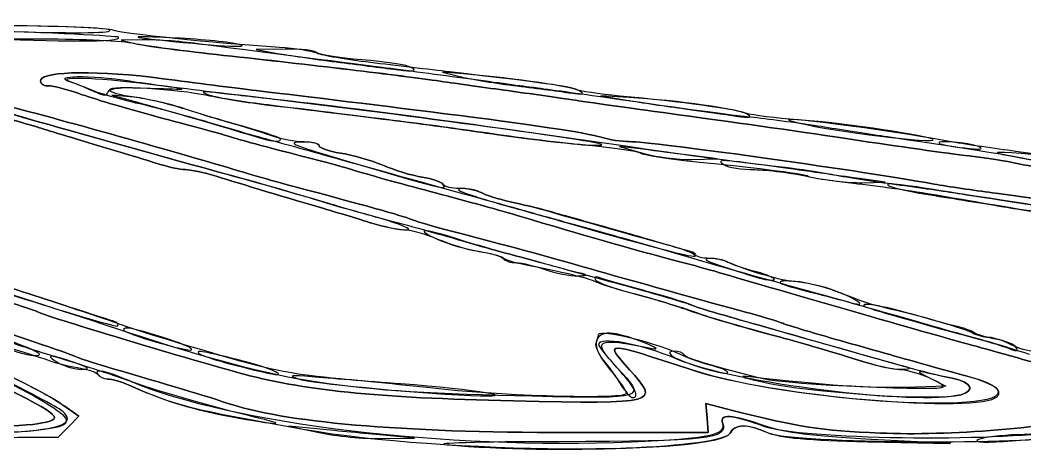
# Model space of a CAD drawing. Extents: x -50 to 355, y 0 to 300.
# Drawn here: x 138.1 to 202.8, y 125.8 to 153.9 of the extents above; entities that cross this region are included whole.
import ezdxf

# ---------------------------------------------------------------- set-up
doc = ezdxf.new("R2010")
doc.units = 0
doc.layers.get('0').update_dxf_attribs({"linetype": 'CONTINUOUS'})

msp = doc.modelspace()

# ---------------------------------------------------------------- linework, layer by layer
at = {"color": 7}
for points in [[(145.968173, 152.614456), (144.618173, 152.581456), (145.668173, 152.335456)], [(155.175172, 152.008456), (153.318173, 151.973206), (154.818173, 151.712956)], [(166.668173, 150.405706), (165.318173, 150.519706), (166.518173, 150.220456)], [(145.430423, 148.899706), (144.018173, 149.040706), (145.668173, 148.589956)], [(177.318173, 148.889956), (175.518173, 148.999456), (177.168173, 148.721956)], [(178.218172, 145.551706), (176.718172, 145.741456), (178.218172, 145.298206)], [(181.368172, 144.893956), (183.018172, 144.932206), (181.368172, 145.146706)], [(192.318173, 143.398456), (193.818173, 143.432206), (192.168173, 143.661706)], [(196.668173, 130.821706), (197.718173, 130.293706), (195.120173, 130.207456)], [(127.284923, 126.914956), (140.552423, 126.993706), (141.226673, 127.668706), (141.901673, 128.343706), (141.160673, 128.868706)], [(141.160673, 128.868706), (141.901673, 128.343706), (141.226673, 127.668706), (140.552423, 126.993706), (127.584923, 126.894706)], [(173.418172, 127.293706), (182.418172, 127.293706), (182.347672, 128.228206), (182.277172, 129.162706), (183.997672, 128.724706)], [(183.997673, 128.724706), (182.277173, 129.162706), (182.347673, 128.228206), (182.418173, 127.293706), (173.418173, 127.293706)], [(157.218173, 127.531456), (155.418173, 127.715956), (157.368173, 127.293706)], [(161.418173, 126.902956), (163.518172, 126.934456), (161.268172, 127.140706)], [(192.702173, 126.705706), (198.018173, 126.583456), (192.918173, 126.852706)]]:
    msp.add_lwpolyline(points, dxfattribs=at)
for points in [[(139.610423, 152.644456), (133.235423, 152.645956), (126.196673, 153.135706), (121.871423, 153.878956)], [(121.871423, 153.878956), (127.129673, 152.975956), (145.116923, 152.095456), (144.437423, 152.774206)], [(143.868172, 153.242206), (143.460922, 153.506956), (130.389922, 153.698206), (130.692922, 153.435706)], [(135.536423, 153.543706), (139.683173, 153.543706), (143.490173, 153.417706), (143.997173, 153.263956)], [(144.437423, 152.774206), (144.365423, 152.846206), (140.124173, 153.052456), (135.012173, 153.233206)], [(137.568172, 153.137956), (141.993172, 153.014206), (144.162922, 153.050206), (143.868172, 153.242206)], [(143.997173, 153.263956), (144.842423, 153.006706), (150.462923, 152.420956), (154.818173, 152.136706)], [(147.768172, 152.736706), (145.464173, 152.838706), (145.141672, 152.816956), (146.568173, 152.654956)], [(152.118173, 152.330206), (151.458172, 152.477206), (149.500673, 152.660206), (147.768172, 152.736706)], [(145.460423, 152.364706), (144.768173, 152.517706), (142.135673, 152.644456), (139.610423, 152.644456)], [(151.218173, 151.602706), (148.743173, 151.868206), (146.151923, 152.210956), (145.460423, 152.364706)], [(145.668173, 152.335456), (146.245673, 152.200456), (148.743173, 151.871206), (151.218173, 151.604956)], [(149.568173, 152.350456), (148.330673, 152.513956), (146.710673, 152.632456), (145.968173, 152.614456)], [(146.568173, 152.654956), (150.390922, 152.220706), (153.396923, 152.044456), (152.118173, 152.330206)], [(161.418173, 150.822706), (158.667923, 151.166956), (152.867423, 151.915456), (149.568173, 152.350456)], [(154.818173, 152.136706), (155.808173, 152.071456), (156.888172, 151.902706), (157.218173, 151.760206)], [(151.218173, 151.604956), (156.744923, 151.009456), (162.570923, 150.314206), (165.168173, 149.939206)], [(165.168173, 149.939206), (162.540923, 150.317956), (156.691673, 151.015456), (151.218173, 151.602706)], [(154.818173, 151.712956), (155.643172, 151.569706), (157.398172, 151.316206), (158.718172, 151.149706)], [(157.191172, 151.787206), (157.104173, 151.928206), (156.196672, 152.027956), (155.175172, 152.008456)], [(160.111672, 151.322956), (158.592922, 151.437706), (157.278172, 151.646206), (157.191172, 151.787206)], [(157.218173, 151.760206), (157.548173, 151.618456), (159.100673, 151.349956), (160.668173, 151.163956)], [(158.718172, 151.149706), (160.038172, 150.983206), (161.725672, 150.770956), (162.468172, 150.676456)], [(163.346422, 150.809956), (163.086922, 150.977206), (161.631172, 151.208206), (160.111672, 151.322956)], [(160.668173, 151.163956), (162.235673, 150.977956), (164.530673, 150.707206), (165.768172, 150.561706)], [(166.968173, 150.088456), (165.235673, 150.326956), (162.738173, 150.656956), (161.418173, 150.822706)], [(162.468172, 150.676456), (163.440172, 150.554206), (163.686172, 150.591706), (163.346422, 150.809956)], [(128.568173, 150.137956), (130.560173, 149.737456), (134.701672, 148.654456), (139.068173, 147.393706)], [(139.068173, 147.393706), (134.478923, 148.718956), (130.226423, 149.823706), (128.568173, 150.121456)], [(139.442422, 150.018706), (139.635172, 150.603706), (143.272672, 150.642706), (147.318172, 150.102706)], [(147.318173, 150.102706), (143.272673, 150.642706), (139.635173, 150.603706), (139.442423, 150.018706)], [(141.318173, 149.897956), (140.042423, 150.320956), (142.623923, 150.358456), (145.183673, 149.954206)], [(147.168173, 149.645956), (143.520922, 150.133456), (140.308673, 150.285706), (141.318173, 149.923456)], [(165.768172, 150.561706), (171.929423, 149.837956), (173.454173, 149.626456), (173.868173, 149.438956)], [(166.518173, 150.220456), (167.178173, 150.055456), (168.798173, 149.792206), (170.118173, 149.634706)], [(174.144923, 149.313706), (173.715173, 149.587456), (170.096423, 150.116206), (166.668173, 150.405706)], [(139.916422, 149.643706), (139.571422, 149.643706), (139.370422, 149.802706), (139.442422, 150.018706)], [(139.442423, 150.018706), (139.370423, 149.802706), (139.571423, 149.643706), (139.916423, 149.643706)], [(142.116172, 149.071456), (141.235672, 149.386456), (140.245672, 149.643706), (139.916422, 149.643706)], [(139.916423, 149.643706), (140.245673, 149.643706), (141.235673, 149.386456), (142.116173, 149.071456)], [(141.318173, 149.923456), (141.813173, 149.745706), (142.543673, 149.441206), (142.941923, 149.246956)], [(142.818173, 149.324206), (142.488173, 149.475706), (141.813173, 149.733706), (141.318173, 149.897956)], [(143.787172, 149.252956), (143.871923, 149.506456), (144.670673, 149.578456), (146.512673, 149.498956)], [(150.174173, 149.010706), (148.278173, 149.420956), (143.868173, 149.676706), (143.868173, 149.375956)], [(145.183673, 149.954206), (146.192423, 149.794456), (148.773173, 149.459956), (150.918173, 149.210206)], [(146.512673, 149.498956), (149.074673, 149.387206), (149.085172, 149.390206), (147.168173, 149.645956)], [(147.318172, 150.102706), (149.298172, 149.837956), (151.998172, 149.493706), (153.318172, 149.337706)], [(153.318173, 149.337706), (151.998173, 149.493706), (149.298173, 149.837956), (147.318173, 150.102706)], [(169.518173, 149.329456), (168.198173, 149.510206), (166.240673, 149.784706), (165.168173, 149.939206)], [(165.168173, 149.939206), (166.240673, 149.784706), (168.198173, 149.510206), (169.518173, 149.329456)], [(171.168173, 149.524456), (170.590673, 149.596456), (168.700673, 149.849956), (166.968173, 150.088456)], [(170.118173, 149.634706), (171.438173, 149.477206), (172.990673, 149.272456), (173.568173, 149.179456)], [(175.668173, 148.900456), (173.770673, 149.171956), (171.745673, 149.453206), (171.168173, 149.524456)], [(147.318172, 147.545956), (145.338172, 148.070956), (142.997422, 148.757206), (142.116172, 149.071456)], [(142.116173, 149.071456), (142.997423, 148.757206), (145.338173, 148.070956), (147.318173, 147.545956)], [(145.818173, 148.472956), (144.498173, 148.790206), (143.148173, 149.172706), (142.818173, 149.324206)], [(142.941923, 149.246956), (143.500673, 148.974706), (143.694172, 148.976206), (143.787172, 149.252956)], [(143.868173, 149.375956), (143.868173, 149.239456), (144.520673, 149.049706), (145.317923, 148.955206)], [(145.317923, 148.955206), (146.115173, 148.861456), (147.566423, 148.526206), (148.542923, 148.211206)], [(148.580423, 148.198456), (147.624923, 148.506706), (146.207423, 148.822456), (145.430423, 148.899706)], [(151.068173, 149.153206), (149.758673, 149.302456), (149.604173, 149.280706), (150.318173, 149.045956)], [(154.074173, 148.408456), (152.675423, 148.577956), (150.920423, 148.848706), (150.174173, 149.010706)], [(150.318173, 149.045956), (150.813173, 148.883956), (152.433173, 148.604956), (153.918173, 148.425706)], [(150.918173, 149.210206), (160.038173, 148.148956), (169.346423, 146.914456), (179.268173, 145.451206)], [(154.968173, 148.715206), (153.730673, 148.852456), (151.975673, 149.048956), (151.068173, 149.153206)], [(153.318172, 149.337706), (155.602672, 149.066956), (160.580422, 148.455706), (165.468172, 147.845956)], [(165.468173, 147.845956), (160.580423, 148.455706), (155.602673, 149.066956), (153.318173, 149.337706)], [(173.868173, 148.709956), (172.795673, 148.869706), (170.838173, 149.148706), (169.518173, 149.329456)], [(169.518173, 149.329456), (170.838173, 149.148706), (172.795673, 148.869706), (173.868173, 148.709956)], [(173.568173, 149.179456), (174.339923, 149.056456), (174.492923, 149.091706), (174.144923, 149.313706)], [(173.868173, 149.438956), (174.115673, 149.326456), (175.398173, 149.131456), (176.718173, 149.005456)], [(185.568173, 147.567706), (183.274673, 147.823456), (181.773173, 148.025956), (175.668173, 148.900456)], [(176.718173, 149.005456), (180.734423, 148.622956), (184.193423, 148.158706), (184.668173, 147.939706)], [(184.936673, 147.814456), (184.437173, 148.136956), (180.446423, 148.700206), (177.318173, 148.889956)], [(136.668173, 148.499956), (139.218923, 147.878206), (148.426673, 145.304956), (151.818173, 144.265456)], [(151.818173, 144.265456), (148.426673, 145.304956), (139.218923, 147.878206), (136.668173, 148.499956)], [(145.668173, 148.589956), (147.131423, 148.190206), (150.189923, 147.295456), (153.544673, 146.285956)], [(150.318173, 147.264706), (149.163173, 147.612706), (147.138173, 148.156456), (145.818173, 148.472956)], [(148.542923, 148.211206), (149.519423, 147.896206), (150.925673, 147.468706), (151.668173, 147.260206)], [(151.668173, 147.254206), (150.925673, 147.465706), (149.535923, 147.890956), (148.580423, 148.198456)], [(153.918173, 148.425706), (161.722673, 147.486706), (164.756423, 147.095206), (168.918173, 146.489206)], [(168.918173, 146.492206), (164.754173, 147.094456), (162.195923, 147.424456), (154.074173, 148.408456)], [(175.518173, 145.880206), (174.980423, 146.117956), (160.950173, 148.052956), (154.968173, 148.715206)], [(181.218173, 147.684706), (178.248173, 148.088206), (174.940673, 148.549456), (173.868173, 148.709956)], [(173.868173, 148.709956), (174.940673, 148.549456), (178.248173, 148.088206), (181.218173, 147.684706)], [(177.168173, 148.721956), (178.075673, 148.568956), (179.763173, 148.316956), (180.918173, 148.161706)], [(151.668172, 146.351956), (151.255672, 146.484706), (149.298172, 147.021706), (147.318172, 147.545956)], [(147.318173, 147.545956), (149.298173, 147.021706), (151.255673, 146.484706), (151.668173, 146.351956)], [(165.468172, 147.845956), (170.756422, 147.185956), (174.680422, 146.594956), (175.539172, 146.328706)], [(175.539173, 146.328706), (174.680423, 146.594956), (170.756423, 147.185956), (165.468173, 147.845956)], [(180.918173, 148.161706), (182.073173, 148.006456), (183.558173, 147.794956), (184.218173, 147.691456)], [(191.718173, 146.180206), (188.913173, 146.604706), (184.188173, 147.281206), (181.218173, 147.684706)], [(181.218173, 147.684706), (184.188173, 147.281206), (188.913173, 146.604706), (191.718173, 146.180206)], [(184.218173, 147.691456), (185.102423, 147.553456), (185.291423, 147.586456), (184.936673, 147.814456)], [(184.668173, 147.939706), (184.915673, 147.825706), (186.265673, 147.635956), (187.668173, 147.518956)], [(189.918173, 146.975206), (188.763173, 147.163456), (186.805673, 147.429706), (185.568173, 147.567706)], [(139.368173, 146.936956), (138.955672, 147.067456), (138.078173, 147.320956), (137.418173, 147.500956)], [(137.418173, 147.500956), (138.078173, 147.320956), (138.955673, 147.067456), (139.368173, 146.936956)], [(139.068173, 147.393706), (140.708422, 146.919706), (148.839173, 144.647956), (150.918173, 144.082456)], [(150.918173, 144.082456), (148.839173, 144.647956), (140.708423, 146.919706), (139.068173, 147.393706)], [(142.818173, 145.888456), (141.333173, 146.334706), (139.780673, 146.806456), (139.368173, 146.936956)], [(139.368173, 146.936956), (139.780673, 146.806456), (141.333173, 146.334706), (142.818173, 145.888456)], [(153.468173, 146.344456), (152.890673, 146.501956), (151.473173, 146.915956), (150.318173, 147.264706)], [(151.668173, 147.260206), (152.410673, 147.051706), (153.562673, 146.693206), (154.227923, 146.462956)], [(154.839923, 146.114956), (155.001923, 146.277706), (154.638923, 146.407456), (151.668173, 147.254206)], [(188.718173, 147.409456), (187.317173, 147.510706), (187.289423, 147.500206), (188.298923, 147.244456)], [(187.668173, 147.518956), (190.093673, 147.316456), (194.582423, 146.684956), (198.168173, 146.041456)], [(188.298923, 147.244456), (190.445423, 146.702206), (197.211923, 145.866706), (196.917173, 146.180956)], [(196.917173, 146.180956), (196.704173, 146.408206), (191.242673, 147.226456), (188.718173, 147.409456)], [(193.968173, 146.343706), (192.895673, 146.503456), (191.073173, 146.787706), (189.918173, 146.975206)], [(157.518172, 144.784456), (153.321172, 145.873456), (152.338672, 146.136706), (151.668172, 146.351956)], [(151.668173, 146.351956), (152.338673, 146.136706), (153.321173, 145.873456), (157.518173, 144.784456)], [(157.818173, 145.134706), (156.003173, 145.641706), (154.045673, 146.186206), (153.468173, 146.344456)], [(153.544673, 146.285956), (154.164173, 146.099206), (154.746923, 146.022706), (154.839923, 146.114956)], [(154.227923, 146.462956), (154.893923, 146.231956), (155.872673, 146.043706), (156.402923, 146.043706)], [(174.961673, 145.766206), (173.452673, 145.902706), (170.733173, 146.229706), (168.918173, 146.492206)], [(168.918173, 146.489206), (172.341173, 145.990456), (176.040923, 145.649206), (175.518173, 145.880206)], [(175.539172, 146.328706), (176.046172, 146.171956), (176.850172, 146.043706), (177.325672, 146.043706)], [(177.325673, 146.043706), (176.850173, 146.043706), (176.046173, 146.171956), (175.539173, 146.328706)], [(203.302673, 144.825706), (202.332923, 145.077706), (200.654423, 145.350706), (193.968173, 146.343706)], [(146.846423, 144.660706), (146.115923, 144.890206), (144.303173, 145.442956), (142.818173, 145.888456)], [(142.818173, 145.888456), (144.303173, 145.442956), (146.115923, 144.890206), (146.846423, 144.660706)], [(156.243173, 146.019706), (155.316172, 146.000206), (155.619923, 145.847206), (157.968173, 145.151206)], [(157.368173, 145.777456), (157.368173, 145.923706), (156.861922, 146.033206), (156.243173, 146.019706)], [(156.402923, 146.043706), (156.933923, 146.043706), (157.368173, 145.923706), (157.368173, 145.777456)], [(157.368173, 145.777456), (157.368173, 145.631206), (157.988423, 145.418956), (158.745923, 145.304956)], [(158.745923, 145.304956), (157.988423, 145.418956), (157.368173, 145.631206), (157.368173, 145.777456)], [(178.068173, 145.293706), (177.867923, 145.417456), (176.470673, 145.629706), (174.961673, 145.766206)], [(177.325672, 146.043706), (178.841422, 146.043706), (191.412922, 144.295456), (196.968172, 143.312206)], [(196.968173, 143.312206), (191.412923, 144.295456), (178.841423, 146.043706), (177.325673, 146.043706)], [(199.218173, 145.119706), (197.898173, 145.278706), (194.523173, 145.756456), (191.718173, 146.180206)], [(191.718173, 146.180206), (194.523173, 145.756456), (197.898173, 145.278706), (199.218173, 145.119706)], [(199.818173, 145.728706), (199.247422, 145.988206), (197.030422, 146.166706), (197.292922, 145.931956)], [(197.292923, 145.931956), (197.361922, 145.870456), (198.093173, 145.738456), (198.918172, 145.637956)], [(198.168173, 146.041456), (199.075672, 145.879456), (200.898173, 145.608706), (202.218173, 145.440706)], [(198.918172, 145.637956), (199.927672, 145.514956), (200.222422, 145.544956), (199.818173, 145.728706)], [(168.168173, 142.260706), (164.206673, 143.354956), (160.892423, 144.275206), (157.818173, 145.134706)], [(157.968172, 145.151206), (165.661673, 142.871956), (165.600172, 142.886956), (165.342173, 143.303956)], [(158.745923, 145.304956), (159.503423, 145.191706), (160.730423, 144.838456), (161.472173, 144.520456)], [(161.472172, 144.520456), (160.730422, 144.838456), (159.503422, 145.191706), (158.745923, 145.304956)], [(180.874673, 144.815206), (179.530673, 144.954706), (178.267673, 145.170706), (178.068173, 145.293706)], [(181.368172, 145.146706), (180.460672, 145.264456), (179.043172, 145.446706), (178.218172, 145.551706)], [(178.218172, 145.298206), (179.043172, 145.054456), (180.460672, 144.872206), (181.368172, 144.893956)], [(179.268173, 145.451206), (181.867673, 145.067956), (185.340173, 144.613456), (187.368173, 144.392956)], [(187.218173, 144.358456), (183.179423, 144.928456), (182.847173, 144.944956), (183.468173, 144.543706)], [(202.080923, 144.686206), (201.825923, 144.764956), (200.538173, 144.959956), (199.218173, 145.119706)], [(199.218173, 145.119706), (200.538173, 144.959956), (201.825923, 144.764956), (202.080923, 144.686206)], [(202.566172, 145.278706), (200.733922, 145.393456), (200.616922, 145.374706), (201.768172, 145.148956)], [(201.768172, 145.148956), (204.261172, 144.661456), (206.200672, 144.495706), (205.416172, 144.838456)], [(202.218173, 145.440706), (203.538173, 145.273456), (204.820673, 145.055206), (205.068173, 144.956206)], [(205.416172, 144.838456), (205.029172, 145.006456), (203.746672, 145.205206), (202.566172, 145.278706)], [(148.756673, 144.243706), (148.436423, 144.243706), (147.576923, 144.431206), (146.846423, 144.660706)], [(146.846423, 144.660706), (147.576923, 144.431206), (148.436423, 144.243706), (148.756673, 144.243706)], [(160.068173, 144.062206), (159.325672, 144.288706), (158.178172, 144.613456), (157.518172, 144.784456)], [(157.518173, 144.784456), (158.178173, 144.613456), (159.325673, 144.288706), (160.068173, 144.062206)], [(164.001172, 143.753956), (163.352422, 143.857456), (162.213922, 144.202456), (161.472172, 144.520456)], [(161.472173, 144.520456), (162.213923, 144.202456), (163.352423, 143.857456), (164.001173, 143.753956)], [(188.860673, 143.798206), (188.598173, 143.960956), (186.434423, 144.236206), (180.874673, 144.815206)], [(183.468173, 144.543706), (183.715673, 144.383956), (184.593173, 144.245956), (185.418173, 144.237706)], [(192.168173, 143.661706), (191.260673, 143.788456), (189.033173, 144.101956), (187.218173, 144.358456)], [(187.368173, 144.392956), (188.275673, 144.293956), (189.625673, 144.089956), (190.368173, 143.939206)], [(204.630923, 144.259456), (203.482673, 144.415456), (202.335173, 144.607456), (202.080923, 144.686206)], [(202.080923, 144.686206), (202.335173, 144.607456), (203.482673, 144.415456), (204.630923, 144.259456)], [(150.727673, 143.813206), (149.963423, 144.049456), (149.076173, 144.243706), (148.756673, 144.243706)], [(148.756673, 144.243706), (149.076173, 144.243706), (149.963423, 144.049456), (150.727673, 143.813206)], [(157.668173, 141.728206), (155.440673, 142.380706), (152.418923, 143.288956), (150.727673, 143.813206)], [(150.727673, 143.813206), (152.418923, 143.288956), (155.440673, 142.380706), (157.668173, 141.728206)], [(150.918173, 144.082456), (153.521423, 143.374456), (156.889673, 142.408456), (157.668173, 142.147456)], [(157.818173, 142.109206), (156.650423, 142.469956), (152.832923, 143.561956), (150.918173, 144.082456)], [(151.818173, 144.265456), (152.808173, 143.962456), (154.968173, 143.355706), (156.618173, 142.917706)], [(156.618173, 142.917706), (154.968173, 143.355706), (152.808173, 143.962456), (151.818173, 144.265456)], [(164.868172, 142.740706), (162.970672, 143.241706), (160.810673, 143.836456), (160.068173, 144.062206)], [(160.068173, 144.062206), (160.810673, 143.836456), (162.970673, 143.241706), (164.868173, 142.740706)], [(165.342173, 143.303956), (165.253672, 143.447956), (164.650672, 143.649706), (164.001172, 143.753956)], [(164.001173, 143.753956), (164.650673, 143.649706), (165.253673, 143.447956), (165.342173, 143.303956)], [(185.418173, 144.237706), (186.243173, 144.229456), (187.795673, 144.029956), (188.868173, 143.793706)], [(191.778173, 143.340706), (190.326173, 143.498206), (189.013673, 143.703706), (188.860673, 143.798206)], [(188.868173, 143.793706), (189.940673, 143.557456), (191.493173, 143.379706), (192.318173, 143.398456)], [(190.368173, 143.939206), (191.110673, 143.788456), (192.865673, 143.511706), (194.268173, 143.322706)], [(165.342173, 143.303956), (165.431423, 143.160706), (165.902423, 143.043706), (166.389923, 143.043706)], [(166.596923, 143.019706), (166.124423, 143.003206), (166.283423, 142.877956), (167.118173, 142.606456)], [(166.389923, 143.043706), (166.877423, 143.043706), (167.510423, 142.913956), (167.796923, 142.755706)], [(167.796923, 142.755706), (167.510423, 142.913956), (166.970423, 143.033206), (166.596923, 143.019706)], [(197.118173, 142.587706), (195.633173, 142.844206), (193.230173, 143.183206), (191.778173, 143.340706)], [(198.018173, 142.781956), (194.429423, 143.356456), (193.821173, 143.422456), (194.010173, 143.217706)], [(194.010173, 143.217706), (194.115923, 143.102956), (195.465923, 142.808956), (197.010173, 142.563706)], [(194.268173, 143.322706), (195.670673, 143.134456), (197.493173, 142.871206), (198.318173, 142.738456)], [(196.968172, 143.312206), (197.875672, 143.151706), (199.563172, 142.898956), (200.718172, 142.749706)], [(200.718173, 142.749706), (199.563173, 142.898956), (197.875673, 143.151706), (196.968173, 143.312206)], [(156.618173, 142.917706), (160.864673, 141.790456), (162.826673, 141.233956), (163.518173, 140.960206)], [(163.518172, 140.960206), (162.826673, 141.233956), (160.864672, 141.790456), (156.618173, 142.917706)], [(170.268172, 141.244456), (169.195672, 141.566206), (166.765672, 142.239706), (164.868172, 142.740706)], [(164.868173, 142.740706), (166.765673, 142.239706), (169.195673, 141.566206), (170.268173, 141.244456)], [(167.118173, 142.606456), (167.778173, 142.391956), (168.858173, 142.067206), (169.518173, 141.884956)], [(167.796923, 142.755706), (168.083423, 142.597456), (168.925673, 142.335706), (169.668173, 142.174456)], [(169.668173, 142.174456), (168.925673, 142.335706), (168.083423, 142.597456), (167.796923, 142.755706)], [(197.010173, 142.563706), (198.554423, 142.319206), (200.560673, 141.992956), (201.468173, 141.839956)], [(205.518173, 141.255706), (203.131673, 141.559456), (202.281173, 141.694456), (197.118173, 142.587706)], [(205.818173, 141.583456), (202.518173, 142.084456), (199.008173, 142.623706), (198.018173, 142.781956)], [(198.318173, 142.738456), (199.143173, 142.604956), (202.585673, 142.077706), (205.968173, 141.565456)], [(200.718172, 142.749706), (202.615672, 142.505956), (207.332423, 141.794956), (212.568173, 140.963956)], [(212.568173, 140.963956), (207.332423, 141.794956), (202.615673, 142.505956), (200.718173, 142.749706)], [(157.668173, 142.147456), (158.080672, 142.008706), (159.768172, 141.535456), (161.418173, 141.095206)], [(160.753672, 140.793706), (159.963923, 141.041956), (158.575672, 141.461956), (157.668173, 141.728206)], [(157.668173, 141.728206), (158.575672, 141.461956), (159.963923, 141.041956), (160.753672, 140.793706)], [(161.268172, 141.103456), (159.865673, 141.503956), (158.313173, 141.956206), (157.818173, 142.109206)], [(171.318173, 141.378706), (170.493173, 141.612706), (169.075673, 142.009456), (168.168173, 142.260706)], [(169.518173, 141.884956), (170.178173, 141.702706), (171.865673, 141.227956), (173.268173, 140.829706)], [(169.668173, 142.174456), (170.410673, 142.013206), (171.490673, 141.744706), (172.068173, 141.576706)], [(172.068173, 141.586456), (171.490673, 141.748456), (170.410673, 142.013206), (169.668173, 142.174456)], [(201.468173, 141.839956), (202.375673, 141.686956), (204.198173, 141.423706), (205.518173, 141.255706)], [(163.003672, 140.359456), (163.452173, 140.368456), (162.672172, 140.702956), (161.268172, 141.103456)], [(161.418173, 141.095206), (163.068173, 140.655706), (165.228173, 140.053456), (166.218173, 139.756456)], [(179.640173, 138.559456), (177.540922, 139.105456), (174.362422, 140.016706), (170.268172, 141.244456)], [(170.268173, 141.244456), (174.362423, 140.016706), (177.540923, 139.105456), (179.640173, 138.559456)], [(174.918173, 140.381956), (173.763173, 140.695456), (172.143173, 141.143956), (171.318173, 141.378706)], [(175.368173, 140.659456), (174.130673, 141.006706), (172.645673, 141.423706), (172.068173, 141.586456)], [(172.068173, 141.576706), (173.342423, 141.206956), (178.338923, 139.799206), (180.078923, 139.319956)], [(162.903923, 140.343706), (162.510922, 140.343706), (161.543423, 140.546206), (160.753672, 140.793706)], [(160.753672, 140.793706), (161.543423, 140.546206), (162.555923, 140.351206), (163.003672, 140.359456)], [(166.234672, 139.778956), (164.000422, 140.486206), (163.447672, 140.470456), (165.018172, 139.744456)], [(166.668173, 140.072206), (165.265672, 140.429956), (163.848173, 140.829706), (163.518172, 140.960206)], [(163.518173, 140.960206), (163.848173, 140.829706), (165.265673, 140.429956), (166.668173, 140.072206)], [(173.268173, 140.829706), (179.549423, 139.046206), (181.475423, 138.551206), (181.609673, 138.685456)], [(179.268173, 139.542706), (178.360673, 139.808956), (176.605673, 140.311456), (175.368173, 140.659456)], [(165.019673, 139.742956), (164.248672, 140.073706), (163.296922, 140.343706), (162.903923, 140.343706)], [(169.368172, 138.860956), (168.625672, 139.055206), (167.215672, 139.468456), (166.234672, 139.778956)], [(166.668173, 140.072206), (169.158173, 139.436956), (171.895673, 138.689206), (174.918173, 137.818456)], [(174.918173, 137.818456), (171.895672, 138.689206), (169.158172, 139.436956), (166.668173, 140.072206)], [(180.318173, 138.842956), (178.503173, 139.375456), (176.073173, 140.068456), (174.918173, 140.381956)], [(165.018172, 139.744456), (165.678173, 139.438456), (166.862422, 139.093456), (167.649923, 138.976456)], [(167.669422, 138.951706), (166.983173, 139.056706), (165.790672, 139.412956), (165.019673, 139.742956)], [(166.218173, 139.756456), (167.208172, 139.459456), (168.625673, 139.057456), (169.368173, 138.862456)], [(181.335923, 138.944206), (181.106423, 139.006456), (180.175673, 139.276456), (179.268173, 139.542706)], [(180.078923, 139.319956), (180.771923, 139.128706), (181.435673, 138.875956), (181.553423, 138.758206)], [(167.649923, 138.976456), (168.437422, 138.860206), (169.154423, 138.647206), (169.242922, 138.503956)], [(169.218172, 138.540706), (169.053173, 138.662206), (168.356423, 138.847456), (167.669422, 138.951706)], [(170.418172, 138.144706), (169.923172, 138.240706), (169.383173, 138.418456), (169.218172, 138.540706)], [(169.242922, 138.503956), (169.331422, 138.360706), (169.699672, 138.241456), (170.061172, 138.239206)], [(172.218172, 138.083206), (171.393172, 138.316456), (170.110672, 138.666706), (169.368172, 138.860956)], [(169.368173, 138.862456), (170.110673, 138.666706), (171.393172, 138.321706), (172.218173, 138.094456)], [(183.318173, 137.550706), (182.493172, 137.794456), (180.837922, 138.248206), (179.640173, 138.559456)], [(179.640173, 138.559456), (180.837923, 138.248206), (182.493173, 137.794456), (183.318173, 137.550706)], [(188.118173, 136.624456), (184.077923, 137.741956), (183.881423, 137.797456), (180.318173, 138.842956)], [(181.609673, 138.685456), (181.689173, 138.764956), (181.566173, 138.881206), (181.335923, 138.944206)], [(181.553423, 138.758206), (181.671923, 138.640456), (182.085173, 138.543706), (182.472173, 138.543706)], [(182.496922, 138.519706), (182.060423, 138.504706), (182.299672, 138.341206), (183.168173, 138.061456)], [(182.472173, 138.543706), (182.859173, 138.543706), (183.410423, 138.427456), (183.696923, 138.285706)], [(183.696922, 138.271456), (183.410422, 138.421456), (182.870423, 138.533206), (182.496922, 138.519706)], [(131.868173, 138.100456), (134.364923, 137.118706), (144.240173, 134.015206), (144.389423, 134.165206)], [(170.061172, 138.239206), (170.422672, 138.236956), (171.258173, 138.040456), (171.918172, 137.802706)], [(175.124422, 137.021206), (174.672922, 137.252206), (173.126422, 137.621206), (170.418172, 138.144706)], [(174.318173, 137.536456), (173.988173, 137.603956), (173.043173, 137.849956), (172.218172, 138.083206)], [(172.218173, 138.094456), (173.043173, 137.867956), (175.270672, 137.258956), (177.168173, 136.742206)], [(183.168173, 138.061456), (183.910673, 137.822206), (184.966673, 137.482456), (185.515672, 137.307706)], [(185.522423, 137.651206), (184.805423, 137.843206), (183.983423, 138.122206), (183.696922, 138.271456)], [(183.696923, 138.285706), (184.706423, 137.786956), (187.307423, 137.043706), (188.045423, 137.043706)], [(135.456923, 137.346706), (135.710423, 137.223706), (137.673173, 136.556956), (139.818173, 135.864706)], [(139.818173, 135.862456), (137.673172, 136.556206), (135.710422, 137.223706), (135.456923, 137.346706)], [(171.918172, 137.802706), (172.578172, 137.564956), (173.523172, 137.379706), (174.018172, 137.391706)], [(174.018172, 137.391706), (174.570922, 137.405206), (174.686422, 137.460706), (174.318173, 137.536456)], [(174.918173, 137.818456), (176.941673, 137.235706), (182.598923, 135.660706), (184.818173, 135.062956)], [(184.818173, 135.062956), (182.598923, 135.660706), (176.941672, 137.235706), (174.918173, 137.818456)], [(175.407922, 137.277706), (175.157422, 137.373706), (175.050172, 137.315956), (175.157422, 137.142706)], [(178.232422, 136.460956), (176.920673, 136.817206), (175.649423, 137.184706), (175.407922, 137.277706)], [(199.668172, 132.854956), (196.962922, 133.594456), (188.172922, 136.118956), (183.318173, 137.550706)], [(183.318173, 137.550706), (188.172923, 136.118956), (196.962923, 133.594456), (199.668173, 132.854956)], [(185.515672, 137.307706), (186.063922, 137.132206), (186.583673, 137.059456), (186.669922, 137.145706)], [(186.669922, 137.145706), (186.756172, 137.231956), (186.239422, 137.459206), (185.522423, 137.651206)], [(190.239922, 136.553956), (188.914672, 136.992706), (186.771922, 137.240206), (187.095172, 136.916206)], [(145.518172, 133.599706), (143.868173, 134.138956), (139.750673, 135.477706), (136.368173, 136.572706)], [(177.824422, 136.183456), (176.618423, 136.501456), (175.403422, 136.877956), (175.124422, 137.021206)], [(175.157422, 137.142706), (175.260173, 136.975456), (176.261422, 136.603456), (177.381172, 136.315456)], [(177.168173, 136.742206), (179.065673, 136.224706), (180.888172, 135.691456), (181.218173, 135.557206)], [(187.095172, 136.916206), (187.164922, 136.846456), (188.031172, 136.587706), (189.020422, 136.340956)], [(188.045423, 137.043706), (188.732423, 137.043706), (190.553423, 136.511206), (192.018173, 135.881956)], [(195.168173, 134.636206), (192.775673, 135.319456), (189.603173, 136.214206), (188.118173, 136.624456)], [(191.568172, 135.677956), (192.938422, 135.283456), (191.793172, 136.038706), (190.239922, 136.553956)], [(139.518172, 134.967706), (139.188173, 135.110956), (137.838172, 135.575206), (136.518172, 135.998956)], [(136.518172, 135.998956), (137.838172, 135.575206), (139.188172, 135.110956), (139.518172, 134.967706)], [(177.381172, 136.315456), (178.501672, 136.027456), (180.093173, 135.552706), (180.918173, 135.260206)], [(181.218172, 135.167956), (180.558173, 135.408706), (179.031172, 135.866206), (177.824422, 136.183456)], [(181.218172, 135.562456), (180.888172, 135.700456), (179.544922, 136.104706), (178.232422, 136.460956)], [(189.020422, 136.340956), (190.008922, 136.094956), (191.155672, 135.796456), (191.568172, 135.677956)], [(139.818173, 135.864706), (141.963173, 135.171706), (143.988173, 134.493706), (144.318173, 134.356456)], [(144.135922, 134.465206), (143.906423, 134.540206), (141.963172, 135.168706), (139.818173, 135.862456)], [(180.918173, 135.260206), (182.377673, 134.743456), (184.313423, 134.168206), (187.068173, 133.433206)], [(183.018172, 134.971456), (182.358173, 135.158956), (181.548172, 135.425206), (181.218172, 135.562456)], [(181.218173, 135.557206), (181.548173, 135.422206), (182.358173, 135.158956), (183.018172, 134.971456)], [(192.018173, 135.881956), (192.348173, 135.740206), (193.293173, 135.467206), (194.118173, 135.276706)], [(195.546923, 134.914456), (193.560173, 135.490456), (192.181672, 135.720706), (192.492923, 135.425206)], [(192.492923, 135.425206), (192.596423, 135.326956), (196.128173, 134.315956), (200.418173, 133.156456)], [(194.118173, 135.276706), (196.374923, 134.753206), (198.853673, 134.027956), (199.439423, 133.718956)], [(133.668172, 134.913706), (137.710672, 133.592206), (141.220672, 132.403456), (141.468172, 132.273706)], [(141.468173, 132.273706), (141.220673, 132.403456), (137.710673, 133.592206), (133.668173, 134.913706)], [(152.118173, 131.166706), (148.416922, 132.185206), (140.251673, 134.648206), (139.518172, 134.967706)], [(139.518172, 134.967706), (140.251672, 134.648206), (148.416922, 132.185206), (152.118172, 131.166706)], [(187.068173, 133.433206), (184.377923, 134.150956), (182.394173, 134.738956), (181.218172, 135.167956)], [(183.018172, 134.971456), (183.678173, 134.783956), (186.378173, 134.015206), (189.018173, 133.262206)], [(189.018172, 133.257706), (186.378173, 134.012956), (183.678173, 134.783956), (183.018172, 134.971456)], [(184.818173, 135.062956), (185.808173, 134.795956), (186.888173, 134.468956), (187.218173, 134.336956)], [(187.218172, 134.336956), (186.888172, 134.468956), (185.808173, 134.795956), (184.818173, 135.062956)], [(200.418173, 133.157956), (199.923173, 133.287706), (197.560673, 133.952956), (195.168173, 134.636206)], [(198.468173, 134.123956), (198.055673, 134.212456), (196.740923, 134.567956), (195.546923, 134.914456)], [(140.718172, 128.758456), (140.085922, 129.234706), (130.545923, 134.043706), (130.233173, 134.043706)], [(139.180673, 132.263956), (140.082173, 132.292456), (137.502923, 133.277206), (133.368173, 134.482456)], [(144.389423, 134.165206), (144.480172, 134.255206), (144.366173, 134.390956), (144.135922, 134.465206)], [(144.318173, 134.356456), (144.860423, 134.131456), (148.948673, 132.865456), (151.218173, 132.219706)], [(147.315923, 133.422706), (145.284923, 134.049706), (144.768173, 134.149456), (144.768173, 133.914706)], [(175.368173, 133.618456), (175.368173, 134.009956), (179.317673, 133.026706), (180.768173, 132.273706)], [(191.268172, 133.122706), (189.370673, 133.658206), (187.548173, 134.204956), (187.218172, 134.336956)], [(187.218173, 134.336956), (187.548173, 134.204956), (189.370673, 133.658206), (191.268173, 133.122706)], [(199.518172, 133.742206), (199.353172, 133.863706), (198.880673, 134.035456), (198.468173, 134.123956)], [(132.093173, 133.569706), (133.123673, 133.135456), (137.878673, 130.769206), (139.668923, 129.800206)], [(134.572673, 133.722706), (138.115673, 132.386956), (138.564923, 132.244456), (139.180673, 132.263956)], [(135.618173, 133.737706), (136.443173, 133.439956), (138.738173, 132.695956), (140.718173, 132.083956)], [(144.768173, 133.914706), (144.768173, 133.684456), (148.975673, 132.450706), (149.153423, 132.629206)], [(171.093173, 129.632956), (158.791673, 129.890206), (155.108423, 130.461706), (145.518172, 133.599706)], [(149.153423, 132.629206), (149.248673, 132.723706), (148.421423, 133.081456), (147.315923, 133.422706)], [(176.568173, 131.459206), (174.870923, 133.299706), (175.135673, 133.448206), (178.818173, 132.718456)], [(175.203923, 133.064206), (175.293923, 133.299706), (175.368173, 133.549456), (175.368173, 133.618456)], [(178.218173, 133.118956), (176.325173, 133.848706), (175.485173, 133.880956), (175.236923, 133.233706)], [(180.405923, 132.026956), (178.086173, 133.022956), (175.368173, 133.522456), (175.368173, 132.952456)], [(192.596423, 131.804956), (190.240673, 132.539206), (188.519423, 133.046206), (187.068173, 133.433206)], [(187.068173, 133.433206), (188.519422, 133.046206), (190.240673, 132.539206), (192.596423, 131.804956)], [(199.439423, 133.718956), (199.725923, 133.567456), (200.198423, 133.442956), (200.489423, 133.442206)], [(200.932673, 133.321456), (200.319923, 133.431706), (199.683173, 133.621456), (199.518172, 133.742206)], [(200.489423, 133.442206), (200.780423, 133.440706), (201.405173, 133.238206), (201.877673, 132.992206)], [(202.257173, 132.781456), (202.141673, 132.967456), (201.545423, 133.210456), (200.932673, 133.321456)], [(140.118173, 131.882956), (139.623173, 132.056206), (138.543173, 132.401206), (137.718173, 132.650206)], [(176.103923, 131.360956), (175.515923, 132.064456), (175.113173, 132.827206), (175.203923, 133.064206)], [(175.236923, 133.233706), (175.117673, 132.924706), (175.287173, 132.422206), (175.665923, 131.958706)], [(175.368173, 132.952456), (175.368173, 132.846706), (175.908173, 132.174706), (176.568173, 131.459206)], [(177.351172, 131.346706), (175.681672, 133.194706), (175.716922, 133.194706), (181.368172, 131.330206)], [(181.368173, 131.330206), (175.716923, 133.194706), (175.681673, 133.194706), (177.351173, 131.346706)], [(178.818173, 132.718456), (179.313173, 132.620206), (179.043173, 132.800206), (178.218173, 133.118956)], [(194.718173, 131.644456), (194.223172, 131.776456), (191.658173, 132.502456), (189.018172, 133.257706)], [(189.018173, 133.262206), (194.946923, 131.571706), (196.828673, 131.063206), (198.143423, 130.798456)], [(196.143172, 131.746456), (195.359422, 131.967706), (193.165672, 132.587206), (191.268172, 133.122706)], [(191.268173, 133.122706), (193.165673, 132.587206), (195.359423, 131.967706), (196.143173, 131.746456)], [(205.518172, 131.189206), (204.033172, 131.631706), (201.400672, 132.381706), (199.668172, 132.854956)], [(199.668173, 132.854956), (201.400673, 132.381706), (204.033173, 131.631706), (205.518173, 131.189206)], [(203.118173, 132.317206), (202.128173, 132.649456), (200.913173, 133.027456), (200.418173, 133.157956)], [(200.418173, 133.156456), (200.913173, 133.022206), (201.576923, 132.806956), (201.892673, 132.677206)], [(201.877673, 132.992206), (202.350173, 132.745456), (203.050673, 132.543706), (203.434673, 132.543706)], [(201.892673, 132.677206), (202.287923, 132.515206), (202.401173, 132.547456), (202.257173, 132.781456)], [(141.618173, 131.802706), (140.093423, 132.351706), (139.599173, 132.347956), (140.568173, 131.793706)], [(140.718173, 132.083956), (142.698173, 131.472706), (144.723173, 130.802956), (145.218173, 130.595956)], [(141.468172, 132.273706), (141.715672, 132.143206), (142.930672, 131.744206), (144.168172, 131.387206)], [(144.168173, 131.387206), (142.930673, 131.744206), (141.715673, 132.143206), (141.468173, 132.273706)], [(152.656673, 131.852956), (149.855423, 132.557956), (149.406173, 132.638956), (149.629673, 132.398206)], [(149.629673, 132.398206), (149.814173, 132.199456), (151.731923, 131.651206), (154.068173, 131.129206)], [(151.218173, 132.219706), (154.441673, 131.301706), (155.779673, 131.043706), (158.718173, 130.772956)], [(180.240173, 132.543706), (179.941673, 132.543706), (179.859923, 132.440206), (180.033173, 132.280456)], [(180.033173, 132.280456), (180.451673, 131.894206), (183.478673, 130.954456), (183.674423, 131.149456)], [(180.895673, 132.280456), (180.805673, 132.425206), (180.510923, 132.543706), (180.240173, 132.543706)], [(198.705173, 129.735706), (195.907673, 128.986456), (184.022423, 130.475206), (180.405923, 132.026956)], [(180.768173, 132.273706), (181.282673, 132.006706), (183.834923, 131.269456), (185.968673, 130.771456)], [(182.449673, 131.666956), (181.683923, 131.859706), (180.984923, 132.135706), (180.895673, 132.280456)], [(135.351923, 131.559706), (142.445423, 127.940956), (142.590923, 127.685206), (137.769923, 127.295206)], [(141.160673, 128.868706), (140.196923, 129.551206), (139.575923, 129.885706), (135.618173, 131.852206)], [(141.996173, 131.423206), (141.458423, 131.502706), (140.613173, 131.709706), (140.118173, 131.882956)], [(140.568173, 131.793706), (140.980673, 131.558206), (141.655673, 131.366206), (142.068173, 131.367706)], [(142.068173, 131.367706), (142.662923, 131.369206), (142.569173, 131.459956), (141.618173, 131.802706)], [(143.138423, 131.010706), (143.047673, 131.156956), (142.533923, 131.342956), (141.996173, 131.423206)], [(145.218173, 130.598206), (143.627423, 131.267956), (142.875173, 131.437456), (143.098673, 131.075956)], [(144.168172, 131.387206), (147.201172, 130.511206), (150.453172, 129.530956), (151.368172, 129.217456)], [(151.368173, 129.217456), (150.453173, 129.530956), (147.201173, 130.511206), (144.168173, 131.387206)], [(154.068173, 131.129206), (155.586923, 130.790206), (154.338173, 131.430706), (152.656673, 131.852956)], [(176.568173, 131.459206), (178.428922, 129.440206), (178.542173, 129.477706), (171.093173, 129.632956)], [(175.665923, 131.958706), (176.009423, 131.537956), (176.521673, 130.823206), (176.804423, 130.370956)], [(177.168173, 129.820456), (177.168173, 129.966706), (176.688923, 130.660456), (176.103923, 131.360956)], [(177.543173, 129.545956), (178.051673, 129.541456), (177.699923, 130.230706), (176.568173, 131.459206)], [(183.674423, 131.149456), (183.765923, 131.241706), (183.214673, 131.474206), (182.449673, 131.666956)], [(194.734672, 131.343706), (194.371673, 131.343706), (193.409423, 131.551456), (192.596423, 131.804956)], [(192.596423, 131.804956), (193.409423, 131.551456), (194.421923, 131.357206), (194.846423, 131.374456)], [(194.846423, 131.374456), (195.585922, 131.403706), (195.580672, 131.414956), (194.718173, 131.644456)], [(199.089923, 130.931956), (198.252923, 131.158456), (196.926922, 131.525206), (196.143172, 131.746456)], [(196.143173, 131.746456), (196.926923, 131.525206), (198.252923, 131.158456), (199.089923, 130.931956)], [(143.098673, 131.075956), (143.211173, 130.892956), (143.511173, 130.743706), (143.765423, 130.743706)], [(143.765423, 130.743706), (143.511173, 130.743706), (143.229173, 130.863706), (143.138423, 131.010706)], [(145.173173, 130.326706), (144.652673, 130.556206), (144.019673, 130.743706), (143.765423, 130.743706)], [(143.765423, 130.743706), (144.019673, 130.743706), (144.652673, 130.556206), (145.173173, 130.326706)], [(152.118172, 131.166706), (156.312172, 130.013206), (161.014672, 129.528706), (169.886422, 129.337456)], [(169.886423, 129.337456), (161.014673, 129.528706), (156.312173, 130.013206), (152.118173, 131.166706)], [(156.918173, 130.883206), (155.529173, 131.004706), (155.323673, 130.976206), (156.018173, 130.759456)], [(156.018173, 130.759456), (156.955673, 130.466206), (162.971423, 129.884956), (167.118173, 129.686206)], [(162.618173, 130.433206), (160.473173, 130.594456), (157.908173, 130.796956), (156.918173, 130.883206)], [(158.718173, 130.772956), (160.533173, 130.604956), (163.570673, 130.299706), (165.468173, 130.094206)], [(169.886422, 129.337456), (179.242672, 129.135706), (179.328172, 129.158956), (177.351172, 131.346706)], [(177.351173, 131.346706), (179.328173, 129.158956), (179.242673, 129.135706), (169.886423, 129.337456)], [(181.368172, 131.330206), (186.531922, 129.626956), (199.880422, 128.468956), (201.045922, 129.623956)], [(200.944673, 130.187206), (202.781423, 128.350456), (187.736423, 129.229456), (181.368173, 131.330206)], [(185.118173, 130.880956), (184.343423, 130.969456), (184.555673, 130.869706), (185.718173, 130.598206)], [(195.120173, 130.207456), (192.876173, 130.133206), (189.893423, 130.333456), (185.118173, 130.880956)], [(185.968673, 130.771456), (187.584173, 130.393456), (197.568173, 129.938956), (197.568173, 130.242706)], [(197.568173, 130.242706), (197.568173, 130.534456), (195.486173, 131.343706), (194.734672, 131.343706)], [(196.368173, 131.170456), (195.836423, 131.297956), (195.923423, 131.195956), (196.668173, 130.821706)], [(198.143423, 130.791706), (197.579423, 130.901206), (196.780673, 131.072206), (196.368173, 131.170456)], [(198.143423, 130.798456), (199.368173, 130.551706), (199.663673, 129.992956), (198.705173, 129.735706)], [(198.705173, 129.735706), (199.665173, 129.992956), (199.366673, 130.553206), (198.143423, 130.791706)], [(199.089923, 130.931956), (199.926922, 130.705456), (200.761673, 130.370206), (200.944673, 130.187206)], [(201.045922, 129.623956), (201.431422, 130.005706), (200.697173, 130.496956), (199.089923, 130.931956)], [(139.212173, 127.856956), (141.051922, 128.157706), (140.913172, 128.293456), (136.518172, 130.492456)], [(136.518172, 130.492456), (140.913173, 128.293456), (141.051922, 128.157706), (139.212173, 127.856956)], [(156.468173, 127.472206), (149.087423, 128.772706), (148.167173, 129.005206), (145.173173, 130.326706)], [(145.173173, 130.326706), (147.311423, 129.382456), (148.936673, 128.864206), (151.068173, 128.445706)], [(153.468173, 128.226706), (150.445673, 128.962456), (146.213423, 130.178956), (145.218173, 130.598206)], [(145.218173, 130.595956), (151.770923, 127.854706), (165.532673, 126.191956), (177.468173, 126.698956)], [(167.118173, 129.686206), (170.874923, 129.506206), (167.509673, 130.064956), (162.618173, 130.433206)], [(165.468173, 130.094206), (169.722923, 129.632956), (177.168173, 129.458206), (177.168173, 129.820456)], [(176.804423, 130.370956), (177.087173, 129.917956), (177.419423, 129.546706), (177.543173, 129.545956)], [(185.718173, 130.598206), (188.898923, 129.855706), (197.115923, 129.310456), (198.705173, 129.735706)], [(139.668923, 129.800206), (140.081423, 129.576706), (140.752673, 129.157456), (141.160673, 128.868706)], [(151.368172, 129.217456), (155.079922, 127.944706), (162.543172, 127.293706), (173.418172, 127.293706)], [(173.418173, 127.293706), (162.543173, 127.293706), (155.079923, 127.944706), (151.368173, 129.217456)], [(124.218172, 127.241206), (138.981922, 127.049956), (142.551173, 127.377706), (140.718172, 128.758456)], [(151.068173, 128.445706), (154.344173, 127.802956), (155.728673, 127.676206), (153.468173, 128.226706)], [(183.351173, 127.916956), (183.116423, 128.528206), (183.963173, 128.457706), (186.045923, 127.693456)], [(186.045923, 127.733206), (183.933923, 128.460706), (183.120923, 128.516206), (183.351173, 127.916956)], [(183.997672, 128.724706), (188.298923, 127.629706), (189.579172, 127.432456), (193.518172, 127.259956)], [(193.518173, 127.259956), (189.579173, 127.432456), (188.298923, 127.629706), (183.997673, 128.724706)], [(193.518172, 127.259956), (197.900422, 127.067956), (204.291172, 127.592956), (208.544422, 128.493706)], [(208.544423, 128.493706), (204.291173, 127.592956), (197.900423, 127.067956), (193.518173, 127.259956)], [(112.320172, 127.976206), (115.267672, 127.541956), (136.700423, 127.447456), (139.212173, 127.856956)], [(139.212173, 127.856956), (136.700423, 127.447456), (115.267673, 127.541956), (112.320172, 127.976206)], [(183.828173, 127.261456), (183.003173, 125.787706), (165.252173, 125.924206), (156.468173, 127.472206)], [(161.268172, 127.140706), (160.030673, 127.254706), (158.208172, 127.430206), (157.218173, 127.531456)], [(183.351173, 127.916956), (183.750923, 126.873706), (182.391173, 126.716956), (172.818173, 126.704956)], [(177.468173, 126.698956), (182.494673, 126.912706), (183.645173, 127.150456), (183.351173, 127.916956)], [(186.356423, 127.229206), (184.905923, 127.871956), (184.174673, 127.880956), (183.828173, 127.261456)], [(183.828173, 127.261456), (184.166423, 127.865206), (184.886423, 127.872706), (186.290423, 127.286206)], [(192.918173, 126.852706), (189.116423, 127.053706), (187.367423, 127.277956), (186.045923, 127.733206)], [(186.045923, 127.693456), (188.273423, 126.875956), (201.112673, 126.681706), (205.068173, 127.405456)], [(157.368173, 127.293706), (158.440673, 127.061956), (160.263172, 126.885706), (161.418173, 126.902956)], [(165.618173, 126.506206), (172.584923, 125.882956), (183.305423, 126.327706), (183.828173, 127.261456)], [(186.290423, 127.286206), (187.084673, 126.953956), (188.846423, 126.794956), (192.702173, 126.705706)], [(205.368173, 127.082206), (203.539673, 126.465706), (187.806173, 126.587956), (186.356423, 127.229206)], [(199.818173, 126.839956), (198.910673, 126.443956), (204.360923, 126.852706), (206.118173, 127.311706)], [(202.368173, 127.152706), (201.295673, 127.124206), (200.148173, 126.983956), (199.818173, 126.839956)], [(205.068173, 127.443706), (204.655673, 127.311706), (203.440673, 127.180456), (202.368173, 127.152706)], [(172.818173, 126.704956), (167.703173, 126.698956), (164.463173, 126.608956), (165.618173, 126.506206)]]:
    msp.add_open_spline(points, degree=3, dxfattribs=at)

doc.saveas('drawing.dxf')
